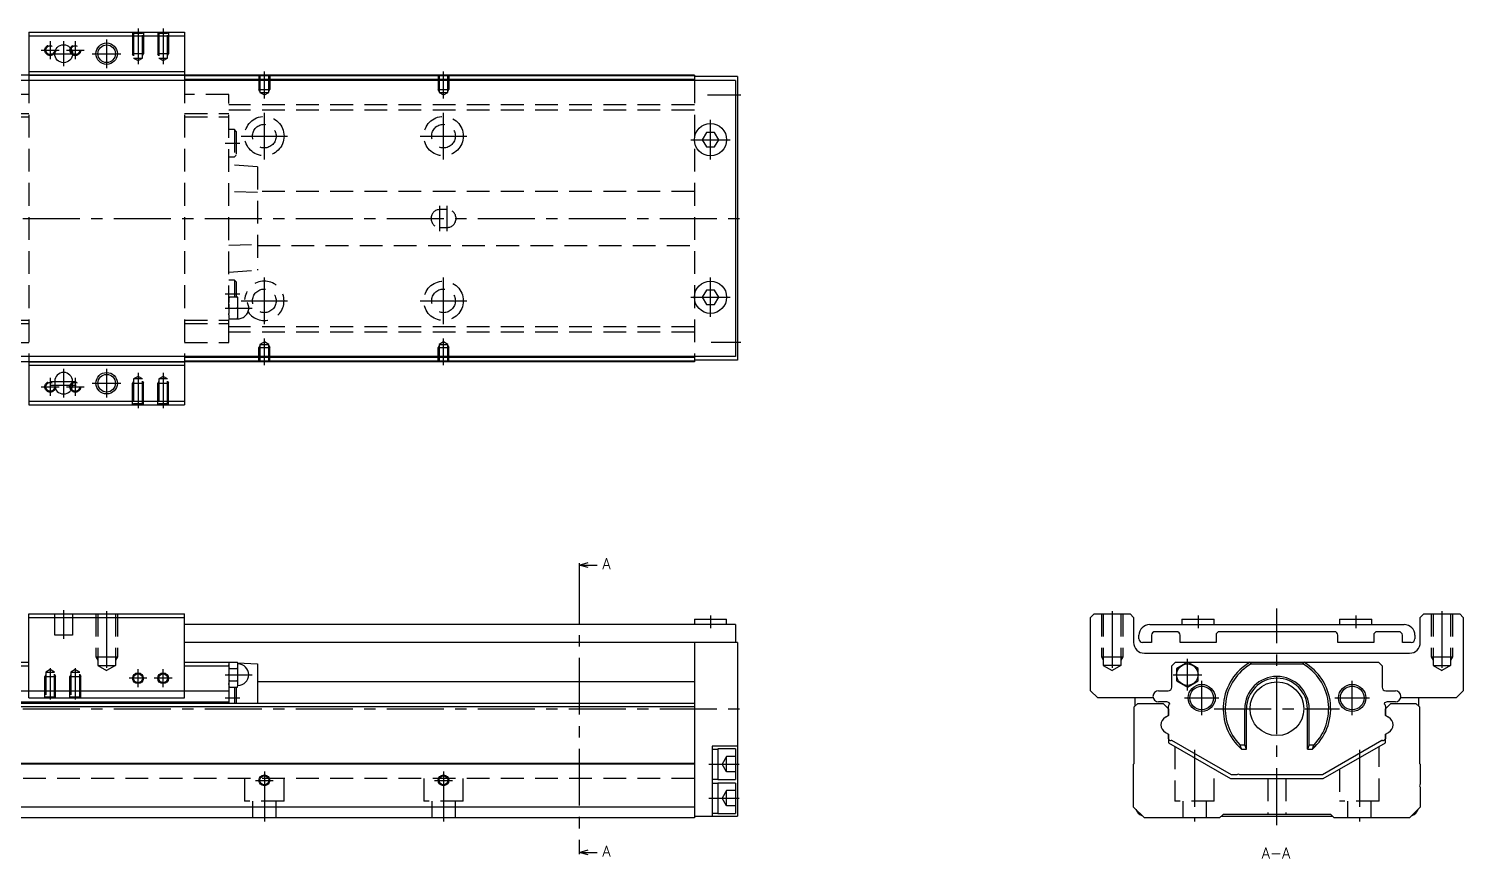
# Model space of a CAD drawing. Extents: x 0 to 943, y -8 to 230.
# Drawn here: x 542.6 to 943, y -1.3 to 230.4 of the extents above; entities that cross this region are included whole.
import ezdxf

# ---------------------------------------------------------------- set-up
doc = ezdxf.new("R2010")
doc.units = 0
doc.header["$LTSCALE"] = 0.5
doc.linetypes.add('CENTER', pattern=[50.8, 31.75, -6.35, 6.35, -6.35])
doc.linetypes.add('DASHED', pattern=[19.05, 12.7, -6.35])
for name, color, linetype in [('MSM_CENTER', 1, 'CENTER'), ('MSM_CONTINUOUS', 7, 'CONTINUOUS'), ('MSM_DASHED', 4, 'DASHED'), ('MSM_NARROW', 5, 'CONTINUOUS'), ('MSM_PART_NUMBER', 7, 'CONTINUOUS')]:
    doc.layers.add(name, color=color, linetype=linetype)
doc.styles.get("Standard").update_dxf_attribs({"font": 'txt.shx', "height": 3, "bigfont": 'bigfont.shx'})

msp = doc.modelspace()

# ---------------------------------------------------------------- linework, layer by layer
at = {"layer": 'MSM_CENTER'}
for p, q in [((573.15, 230.38), (573.15, 220.47)), ((580.15, 230.38), (580.15, 220.47)), ((546.15, 224.38), (551.15, 224.38)), ((548.65, 226.88), (548.65, 221.88)), ((552.4, 226.88), (552.4, 219.88)), ((553.15, 224.38), (558.15, 224.38)), ((555.65, 226.88), (555.65, 221.88)), ((564.4, 227.38), (564.4, 219.38)), ((548.9, 223.38), (555.9, 223.38)), ((560.4, 223.38), (568.4, 223.38)), ((608.4, 210.87), (608.4, 218.38)), ((658.4, 210.87), (658.4, 218.38)), ((732.07, 211.88), (741.4, 211.88)), ((608.4, 193.88), (608.4, 206.88)), ((658.4, 193.88), (658.4, 206.88)), ((732.9, 193.88), (732.9, 204.88)), ((601.9, 200.38), (614.9, 200.38)), ((651.9, 200.38), (664.9, 200.38)), ((597.45, 198.38), (601.55, 198.38)), ((727.4, 199.38), (738.4, 199.38)), ((657.4, 173.88), (657.4, 180.88)), ((659.4, 173.88), (659.4, 180.88)), ((185.4, 177.38), (742.4, 177.38)), ((608.4, 147.88), (608.4, 160.88)), ((658.4, 147.88), (658.4, 160.88)), ((732.9, 149.88), (732.9, 160.88)), ((597.45, 156.38), (601.55, 156.38)), ((597.45, 152.38), (605.05, 152.38)), ((601.9, 154.38), (614.9, 154.38)), ((651.9, 154.38), (664.9, 154.38)), ((727.4, 155.38), (738.4, 155.38)), ((608.4, 136.38), (608.4, 143.89)), ((658.4, 136.38), (658.4, 143.89)), ((733.07, 142.88), (741.4, 142.88)), ((548.65, 132.88), (548.65, 127.88)), ((552.4, 135.38), (552.4, 127.38)), ((555.65, 132.88), (555.65, 127.88)), ((564.4, 135.38), (564.4, 127.38)), ((573.15, 134.29), (573.15, 124.38)), ((580.15, 134.29), (580.15, 124.38)), ((546.15, 130.38), (551.15, 130.38)), ((548.9, 131.88), (555.9, 131.88)), ((548.9, 130.88), (555.9, 130.88)), ((553.15, 130.38), (558.15, 130.38)), ((560.4, 131.38), (568.4, 131.38)), ((696.28, 80.12), (696.28, 0.88)), ((890.96, 8), (890.96, 68.5)), ((552.4, 68), (552.4, 60)), ((564.4, 67.76), (564.4, 50.18)), ((732.9, 66.5), (732.9, 63)), ((844.96, 67.76), (844.96, 50.18)), ((868.96, 66.5), (868.96, 63)), ((912.96, 66.5), (912.96, 63)), ((936.96, 67.76), (936.96, 50.18)), ((865.96, 45.54), (865.96, 54.46)), ((548.65, 51.81), (548.65, 43.1)), ((555.65, 51.81), (555.65, 43.1)), ((575.65, 49), (570.65, 49)), ((573.15, 46.5), (573.15, 51.5)), ((582.65, 49), (577.65, 49)), ((580.15, 46.5), (580.15, 51.5)), ((597.45, 50), (605.05, 50)), ((861.96, 50), (869.96, 50)), ((869.96, 38.7), (869.96, 48.3)), ((911.96, 38.7), (911.96, 48.3)), ((185.4, 40.5), (742.4, 40.5)), ((597.45, 43.5), (601.55, 43.5)), ((865.16, 43.5), (874.76, 43.5)), ((873.46, 40.5), (908.46, 40.5)), ((907.16, 43.5), (916.76, 43.5)), ((867.96, 28.97), (867.96, 9)), ((913.96, 28.97), (913.96, 9)), ((732.4, 25), (740.9, 25)), ((605.9, 20.5), (610.9, 20.5)), ((608.4, 23), (608.4, 9)), ((655.9, 20.5), (660.9, 20.5)), ((658.4, 23), (658.4, 9)), ((732.4, 15.5), (740.9, 15.5))]:
    msp.add_line(p, q, dxfattribs=at)
at = {"layer": 'MSM_CONTINUOUS'}
for p, q in [((542.65, 229.38), (542.65, 215.88)), ((542.65, 229.38), (586.15, 229.38)), ((542.65, 228.38), (586.15, 228.38)), ((586.15, 229.38), (586.15, 215.88)), ((728.4, 217.38), (238.4, 217.38)), ((542.65, 218.38), (586.15, 218.38)), ((542.65, 217.38), (586.15, 217.38)), ((728.4, 217.18), (586.15, 217.18)), ((728.4, 216.18), (586.15, 216.18)), ((728.4, 217.38), (728.4, 215.88)), ((740.4, 216.98), (728.4, 216.98)), ((740.4, 216.98), (740.4, 137.78)), ((739.9, 215.88), (224.9, 215.88)), ((739.9, 215.88), (739.9, 138.88)), ((731.74, 201.38), (730.59, 199.38)), ((734.05, 201.38), (731.74, 201.38)), ((735.2, 199.38), (734.05, 201.38)), ((730.59, 199.38), (731.74, 197.38)), ((731.74, 197.38), (734.05, 197.38)), ((734.05, 197.38), (735.2, 199.38)), ((731.74, 157.38), (730.59, 155.38)), ((734.05, 157.38), (731.74, 157.38)), ((735.2, 155.38), (734.05, 157.38)), ((730.59, 155.38), (731.74, 153.38)), ((731.74, 153.38), (734.05, 153.38)), ((734.05, 153.38), (735.2, 155.38)), ((739.9, 138.88), (224.9, 138.88)), ((728.4, 137.38), (238.4, 137.38)), ((542.65, 138.88), (542.65, 125.38)), ((542.65, 137.38), (586.15, 137.38)), ((542.65, 136.38), (586.15, 136.38)), ((586.15, 138.88), (586.15, 125.38)), ((728.4, 138.58), (586.15, 138.58)), ((728.4, 137.58), (586.15, 137.58)), ((728.4, 138.88), (728.4, 137.38)), ((740.4, 137.78), (728.4, 137.78)), ((549.9, 131.88), (549.9, 130.88)), ((554.9, 130.88), (554.9, 131.88)), ((542.65, 126.38), (586.15, 126.38)), ((542.65, 125.38), (586.15, 125.38)), ((696.28, 80.62), (698.78, 81.29)), ((696.28, 81.12), (696.28, 80.12)), ((696.28, 80.62), (701.28, 80.62)), ((698.78, 79.95), (696.28, 80.62)), ((542.65, 67), (586.15, 67)), ((542.65, 43.5), (542.65, 67)), ((542.65, 66), (586.15, 66)), ((586.15, 43.5), (586.15, 67)), ((728.4, 65.5), (728.4, 64)), ((728.4, 65.5), (737.4, 65.5)), ((737.4, 64), (737.4, 65.5)), ((838.96, 66), (839.96, 67)), ((838.96, 45.5), (838.96, 66)), ((839.96, 67), (849.96, 67)), ((849.96, 67), (850.96, 66)), ((850.96, 66), (850.96, 59)), ((864.46, 65.5), (873.46, 65.5)), ((864.46, 65.5), (864.46, 64)), ((873.46, 64), (873.46, 65.5)), ((908.46, 65.5), (917.46, 65.5)), ((908.46, 65.5), (908.46, 64)), ((917.46, 64), (917.46, 65.5)), ((930.96, 66), (931.96, 67)), ((930.96, 59), (930.96, 66)), ((931.96, 67), (941.96, 67)), ((941.96, 67), (942.96, 66)), ((942.96, 66), (942.96, 45.5)), ((739.9, 64), (586.15, 64)), ((739.9, 64), (739.9, 59)), ((852.46, 60), (852.46, 61)), ((855.46, 64), (926.46, 64)), ((855.96, 61), (855.96, 59)), ((862.96, 62), (856.96, 62)), ((863.96, 59), (863.96, 61)), ((873.96, 61), (873.96, 59)), ((906.96, 62), (874.96, 62)), ((907.96, 59), (907.96, 61)), ((917.96, 61), (917.96, 59)), ((924.96, 62), (918.96, 62)), ((925.96, 59), (925.96, 61)), ((929.46, 61), (929.46, 60)), ((740.4, 59), (586.15, 59)), ((728.4, 59), (728.4, 10)), ((740.4, 59), (740.4, 10.5)), ((855.96, 59), (853.46, 59)), ((873.96, 59), (863.96, 59)), ((917.96, 59), (907.96, 59)), ((928.46, 59), (925.96, 59)), ((530.35, 53.5), (542.65, 53.5)), ((530.35, 52.5), (542.65, 52.5)), ((586.15, 53.5), (598.45, 53.5)), ((586.15, 52.5), (598.45, 52.5)), ((598.45, 53.5), (599.02, 53.46)), ((598.45, 53.5), (598.45, 42)), ((598.57, 53.46), (598.45, 53)), ((598.45, 52.41), (598.45, 52.6)), ((598.57, 53.46), (600.92, 53.46)), ((601.05, 53), (600.92, 53.46)), ((600.95, 53.34), (606.45, 53)), ((601.05, 47), (601.05, 53)), ((606.45, 53), (606.45, 42)), ((853.96, 56), (927.96, 56)), ((861.61, 52.5), (862.61, 53.5)), ((861.61, 46.5), (861.61, 52.5)), ((862.61, 53.5), (919.31, 53.5)), ((865.96, 53.46), (862.96, 51.73)), ((868.96, 51.73), (865.96, 53.46)), ((883.48, 53.5), (883.73, 53)), ((883.73, 53), (898.2, 53)), ((898.2, 53), (898.45, 53.5)), ((919.31, 53.5), (920.31, 52.5)), ((920.31, 52.5), (920.31, 46.5)), ((598.57, 51.73), (600.92, 51.73)), ((598.57, 48.27), (600.92, 48.27)), ((862.96, 51.73), (862.96, 48.27)), ((862.96, 48.27), (865.96, 46.54)), ((865.96, 46.54), (868.96, 48.27)), ((868.96, 48.27), (868.96, 51.73)), ((530.35, 45.5), (598.45, 45.5)), ((598.45, 47), (598.57, 46.54)), ((598.57, 46.54), (600.92, 46.54)), ((600.05, 46.54), (600.05, 42)), ((600.55, 46.54), (600.55, 42)), ((600.92, 46.54), (601.05, 47)), ((728.4, 48), (606.45, 48)), ((840.96, 43.5), (838.96, 45.5)), ((857.91, 45.5), (860.61, 45.5)), ((921.31, 45.5), (924.01, 45.5)), ((942.96, 45.5), (940.96, 43.5)), ((728.4, 42), (238.4, 42)), ((728.4, 41), (238.4, 41)), ((530.35, 42.4), (598.45, 42.4)), ((542.65, 43.5), (586.15, 43.5)), ((856.43, 43.5), (840.96, 43.5)), ((851.16, 41), (852.16, 42)), ((851.16, 25.2), (851.16, 41)), ((851.36, 41.2), (851.36, 43.5)), ((852.16, 42), (859.21, 42)), ((860.21, 42.4), (857.91, 42.4)), ((859.21, 42), (860.71, 40.5)), ((860.66, 40.55), (860.66, 41.2)), ((860.71, 40.5), (860.71, 38.61)), ((881.96, 30.44), (881.96, 40.5)), ((882.46, 29.22), (882.46, 40.5)), ((899.46, 29.22), (899.46, 40.5)), ((899.96, 30.44), (899.96, 40.5)), ((921.21, 40.5), (922.71, 42)), ((921.26, 40.55), (921.21, 40.5)), ((921.21, 40.5), (921.21, 38.61)), ((921.21, 38.61), (921.21, 40.5)), ((921.26, 41.2), (921.26, 40.55)), ((924.01, 42.4), (921.71, 42.4)), ((922.71, 42), (929.76, 42)), ((940.96, 43.5), (925.5, 43.5)), ((929.76, 42), (930.76, 41)), ((930.56, 41.2), (930.56, 43.5)), ((930.76, 41), (930.76, 25.2)), ((860.71, 38.61), (859.82, 38.1)), ((922.11, 38.1), (921.21, 38.61)), ((859.82, 33.9), (860.71, 33.39)), ((860.71, 33.39), (860.71, 31)), ((921.21, 33.39), (922.11, 33.9)), ((921.21, 33.39), (921.21, 32.13)), ((921.21, 31), (921.21, 33.39)), ((733.4, 30), (733.4, 10.5)), ((740.4, 30), (733.4, 30)), ((734.9, 29.15), (733.4, 29.15)), ((739.9, 29.25), (734.9, 29.25)), ((734.9, 29.25), (734.9, 20.75)), ((739.9, 29.25), (739.9, 20.75)), ((860.71, 31), (878.03, 21)), ((861.66, 31.61), (861.46, 31.61)), ((878.3, 22), (861.66, 31.61)), ((880.6, 30.44), (881.96, 30.44)), ((881.08, 29.22), (882.46, 29.22)), ((882.46, 29.22), (881.96, 30.44)), ((899.96, 30.44), (899.46, 29.22)), ((899.46, 29.22), (900.85, 29.22)), ((899.96, 30.44), (901.32, 30.44)), ((920.26, 31.61), (903.63, 22)), ((903.89, 21), (921.21, 31)), ((920.46, 31.61), (920.26, 31.61)), ((728.4, 25.2), (238.4, 25.2)), ((728.4, 25), (238.4, 25)), ((850.96, 25), (851.16, 25.2)), ((850.96, 13), (850.96, 25)), ((930.76, 25.2), (930.96, 25)), ((930.96, 25), (930.96, 19.4)), ((733.4, 20.85), (734.9, 20.85)), ((734.9, 20.75), (739.9, 20.75)), ((878.03, 21), (903.89, 21)), ((879.81, 22), (878.3, 22)), ((903.63, 22), (880.61, 22)), ((734.9, 19.65), (733.4, 19.65)), ((739.9, 19.75), (734.9, 19.75)), ((734.9, 19.75), (734.9, 11.25)), ((739.9, 19.75), (739.9, 11.25)), ((930.96, 18.6), (930.96, 13)), ((728.4, 13), (238.4, 13)), ((853.96, 10), (850.96, 13)), ((930.96, 13), (927.96, 10)), ((728.4, 10), (238.4, 10)), ((728.4, 10.5), (740.4, 10.5)), ((733.4, 11.35), (734.9, 11.35)), ((734.9, 11.25), (739.9, 11.25)), ((874.96, 10), (853.96, 10)), ((875.96, 11), (874.96, 10)), ((875.46, 10.5), (906.46, 10.5)), ((905.96, 11), (875.96, 11)), ((906.96, 10), (905.96, 11)), ((927.96, 10), (906.96, 10)), ((696.28, 0.38), (698.78, 1.05)), ((696.28, 0.88), (696.28, -0.12)), ((696.28, 0.38), (701.28, 0.38)), ((698.78, -0.29), (696.28, 0.38))]:
    msp.add_line(p, q, dxfattribs=at)
for centre, radius in [((552.4, 223.38), 2.5), ((564.4, 223.38), 2.46), ((732.9, 199.38), 4.5), ((732.9, 155.38), 4.5), ((564.4, 131.38), 2.46), ((865.96, 50), 3), ((573.15, 49), 1.23), ((580.15, 49), 1.23), ((869.96, 43.5), 3.8), ((869.96, 43.5), 3.3), ((890.96, 40.5), 7.5), ((911.96, 43.5), 3.8), ((911.96, 43.5), 3.3), ((608.4, 20.5), 1.23), ((658.4, 20.5), 1.23)]:
    msp.add_circle(centre, radius, dxfattribs=at)
for centre, radius, start, end in [((552.4, 131.88), 2.5, 0, 180), ((552.4, 130.88), 2.5, 180, 0), ((855.46, 61), 3, 90, 180), ((856.96, 61), 1, 90, 180), ((862.96, 61), 1, 0, 90), ((874.96, 61), 1, 90, 180), ((906.96, 61), 1, 0, 90), ((918.96, 61), 1, 90, 180), ((924.96, 61), 1, 0, 90), ((926.46, 61), 3, 0, 90), ((853.96, 59), 3, 180, 270), ((853.46, 60), 1, 180, 270), ((927.96, 59), 3, 270, 0), ((928.46, 60), 1, 270, 0), ((601.75, 52.57), 3.31, 164.2277, 179.4294), ((601.75, 52.63), 3.31, 180.5738, 195.7691), ((597.74, 52.56), 3.31, 0.5738, 15.7691), ((597.74, 52.63), 3.31, 344.2277, 359.4294), ((601.05, 50), 3, 270, 90), ((890.96, 40.5), 15, 119.9264, 228.7639), ((890.96, 40.5), 14.44, 120.051, 224.1514), ((890.96, 40.5), 14.44, 315.8486, 59.949), ((890.96, 40.5), 15, 311.2361, 60.0736), ((611.33, 49.95), 12.89, 172.0306, 179.7562), ((611.9, 50.1), 13.46, 180.407, 187.8062), ((601.75, 47.37), 3.31, 164.2277, 179.4294), ((588.06, 49.94), 12.98, 0.2719, 7.9413), ((587.59, 50.1), 13.46, 352.1938, 359.593), ((597.74, 47.37), 3.31, 0.5738, 15.7691), ((890.96, 40.5), 9, 0, 180), ((890.96, 40.5), 8.5, 0, 180), ((601.75, 47.44), 3.31, 180.5738, 195.7691), ((597.74, 47.43), 3.31, 344.2277, 359.4294), ((857.91, 43.95), 1.55, 90, 270), ((860.61, 46.5), 1, 270, 0), ((921.31, 46.5), 1, 180, 270), ((924.01, 43.95), 1.55, 270, 90), ((860.21, 41.4), 1, 30.0919, 90), ((861.46, 41.2), 0.8, 118.7489, 180), ((921.71, 41.4), 1, 90, 149.9081), ((920.46, 41.2), 0.8, 0, 61.2511), ((861.12, 35.85), 2.6, 120, 176.5893), ((920.81, 35.85), 2.6, 3.4107, 60), ((861.12, 36.15), 2.6, 183.4107, 240), ((861.46, 32.41), 0.8, 200.3641, 270), ((920.46, 32.41), 0.8, 270, 339.6276), ((920.81, 36.15), 2.6, 300, 356.5893), ((893.19, 34.62), 13.26, 198.3686, 204.03), ((888.67, 34.65), 13.33, 335.9851, 341.6163), ((880.21, 21.7), 0.5, 36.8699, 143.1301), ((931.26, 19), 0.5, 126.8699, 233.1301), ((854.36, 13.5), 3, 201.8137, 248.1863), ((927.56, 13.5), 3, 291.8151, 338.1849)]:
    msp.add_arc(centre, radius, start, end, dxfattribs=at)
at = {"layer": 'MSM_DASHED'}
for p, q in [((571.65, 229.38), (571.92, 229.1)), ((571.65, 229.38), (571.65, 223.38)), ((571.92, 229.1), (571.92, 222.18)), ((571.92, 229.1), (574.38, 229.1)), ((574.38, 229.1), (574.65, 229.38)), ((574.38, 222.18), (574.38, 229.1)), ((574.65, 229.38), (574.65, 223.38)), ((578.65, 229.38), (578.92, 229.1)), ((578.65, 229.38), (578.65, 223.38)), ((578.92, 229.1), (578.92, 222.18)), ((578.92, 229.1), (581.38, 229.1)), ((581.38, 229.1), (581.65, 229.38)), ((581.38, 222.18), (581.38, 229.1)), ((581.65, 229.38), (581.65, 223.38)), ((574.65, 223.38), (571.65, 223.38)), ((571.92, 222.91), (571.65, 223.38)), ((571.92, 222.18), (573.15, 221.47)), ((571.92, 222.18), (574.38, 222.18)), ((573.15, 221.47), (574.38, 222.18)), ((574.38, 222.91), (574.65, 223.38)), ((581.65, 223.38), (578.65, 223.38)), ((578.92, 222.91), (578.65, 223.38)), ((578.92, 222.18), (580.15, 221.47)), ((578.92, 222.18), (581.38, 222.18)), ((580.15, 221.47), (581.38, 222.18)), ((581.38, 222.91), (581.65, 223.38)), ((586.15, 217.38), (542.65, 217.38)), ((606.9, 217.38), (606.9, 213.38)), ((607.17, 217.38), (607.17, 212.58)), ((609.63, 212.58), (609.63, 217.38)), ((609.9, 217.38), (609.9, 213.38)), ((656.9, 217.38), (656.9, 213.38)), ((657.17, 217.38), (657.17, 212.58)), ((659.63, 212.58), (659.63, 217.38)), ((659.9, 217.38), (659.9, 213.38)), ((542.65, 215.88), (542.65, 138.88)), ((586.15, 215.88), (586.15, 138.88)), ((606.9, 213.38), (609.9, 213.38)), ((607.17, 212.91), (606.9, 213.38)), ((607.17, 212.58), (609.63, 212.58)), ((607.17, 212.58), (608.4, 211.87)), ((608.4, 211.87), (609.63, 212.58)), ((609.63, 212.91), (609.9, 213.38)), ((656.9, 213.38), (659.9, 213.38)), ((657.17, 212.91), (656.9, 213.38)), ((657.17, 212.58), (659.63, 212.58)), ((657.17, 212.58), (658.4, 211.87)), ((658.4, 211.87), (659.63, 212.58)), ((659.63, 212.91), (659.9, 213.38)), ((728.4, 215.88), (728.4, 138.88)), ((542.65, 211.98), (530.35, 211.98)), ((598.45, 211.98), (586.15, 211.98)), ((598.45, 142.78), (598.45, 211.98)), ((728.4, 209.13), (598.45, 209.13)), ((530.35, 206.73), (542.65, 206.73)), ((530.35, 205.73), (542.65, 205.73)), ((586.15, 206.73), (598.45, 206.73)), ((586.15, 205.73), (598.45, 205.73)), ((728.4, 207.63), (598.45, 207.63)), ((600.05, 202.18), (598.45, 202.18)), ((600.05, 202.18), (600.05, 194.58)), ((600.55, 201.68), (600.05, 202.18)), ((600.55, 201.68), (600.55, 195.08)), ((598.45, 194.58), (600.05, 194.58)), ((606.45, 191.82), (598.45, 192.38)), ((600.05, 194.58), (600.55, 195.08)), ((606.45, 191.82), (606.45, 162.93)), ((606.45, 184.61), (598.45, 184.86)), ((728.4, 184.88), (606.45, 184.88)), ((659.4, 179.88), (657.4, 179.88)), ((657.4, 174.88), (659.4, 174.88)), ((598.45, 169.89), (606.45, 170.14)), ((606.45, 169.88), (728.4, 169.88)), ((598.45, 162.38), (606.45, 162.93)), ((600.05, 160.18), (598.45, 160.18)), ((600.55, 159.68), (600.05, 160.18)), ((600.05, 160.18), (600.05, 155.38)), ((600.55, 159.68), (600.55, 155.38)), ((601.05, 155.38), (598.45, 155.38)), ((598.57, 152.38), (600.92, 152.38)), ((601.05, 149.38), (601.05, 155.38)), ((530.35, 149.03), (542.65, 149.03)), ((586.15, 149.03), (598.45, 149.03)), ((598.45, 149.38), (601.05, 149.38)), ((530.35, 148.03), (542.65, 148.03)), ((586.15, 148.03), (598.45, 148.03)), ((728.4, 147.13), (598.45, 147.13)), ((728.4, 145.63), (598.45, 145.63)), ((530.35, 142.78), (542.65, 142.78)), ((586.15, 142.78), (598.45, 142.78)), ((607.17, 141.84), (606.9, 141.38)), ((606.9, 141.38), (609.9, 141.38)), ((606.9, 137.38), (606.9, 141.38)), ((608.4, 142.89), (607.17, 142.18)), ((607.17, 142.18), (609.63, 142.18)), ((607.17, 142.18), (607.17, 137.38)), ((609.63, 142.18), (608.4, 142.89)), ((609.63, 137.38), (609.63, 142.18)), ((609.63, 141.84), (609.9, 141.38)), ((609.9, 137.38), (609.9, 141.38)), ((657.17, 141.84), (656.9, 141.38)), ((656.9, 141.38), (659.9, 141.38)), ((656.9, 137.38), (656.9, 141.38)), ((658.4, 142.89), (657.17, 142.18)), ((657.17, 142.18), (659.63, 142.18)), ((657.17, 142.18), (657.17, 137.38)), ((659.63, 142.18), (658.4, 142.89)), ((659.63, 137.38), (659.63, 142.18)), ((659.63, 141.84), (659.9, 141.38)), ((659.9, 137.38), (659.9, 141.38)), ((586.15, 137.38), (542.65, 137.38)), ((573.15, 133.29), (571.92, 132.58)), ((571.92, 132.58), (571.92, 125.65)), ((574.38, 132.58), (571.92, 132.58)), ((574.38, 132.58), (573.15, 133.29)), ((574.38, 125.65), (574.38, 132.58)), ((580.15, 133.29), (578.92, 132.58)), ((578.92, 132.58), (578.92, 125.65)), ((581.38, 132.58), (578.92, 132.58)), ((581.38, 132.58), (580.15, 133.29)), ((581.38, 125.65), (581.38, 132.58)), ((571.92, 131.84), (571.65, 131.38)), ((571.65, 125.38), (571.65, 131.38)), ((571.65, 131.38), (574.65, 131.38)), ((574.38, 131.84), (574.65, 131.38)), ((574.65, 125.38), (574.65, 131.38)), ((578.92, 131.84), (578.65, 131.38)), ((578.65, 125.38), (578.65, 131.38)), ((578.65, 131.38), (581.65, 131.38)), ((581.38, 131.84), (581.65, 131.38)), ((581.65, 125.38), (581.65, 131.38)), ((571.92, 125.65), (571.65, 125.38)), ((574.38, 125.65), (571.92, 125.65)), ((574.65, 125.38), (574.38, 125.65)), ((578.92, 125.65), (578.65, 125.38)), ((581.38, 125.65), (578.92, 125.65)), ((581.65, 125.38), (581.38, 125.65)), ((549.9, 61), (549.9, 67)), ((554.9, 67), (554.9, 61)), ((561.4, 67), (561.4, 55)), ((561.94, 67), (561.94, 52.6)), ((566.85, 67), (566.85, 52.6)), ((567.4, 67), (567.4, 55)), ((841.96, 67), (841.96, 55)), ((842.51, 67), (842.51, 52.6)), ((847.42, 67), (847.42, 52.6)), ((847.96, 67), (847.96, 55)), ((868.96, 65.5), (868.96, 63)), ((912.96, 65.5), (912.96, 63)), ((933.96, 67), (933.96, 55)), ((934.51, 67), (934.51, 52.6)), ((939.42, 67), (939.42, 52.6)), ((939.96, 67), (939.96, 55)), ((554.9, 61), (549.9, 61)), ((561.4, 55), (567.4, 55)), ((561.4, 55), (561.94, 54.06)), ((561.94, 52.6), (566.85, 52.6)), ((561.94, 52.6), (564.4, 51.18)), ((566.85, 52.6), (564.4, 51.18)), ((567.4, 55), (566.85, 54.06)), ((841.96, 55), (847.96, 55)), ((841.96, 55), (842.51, 54.06)), ((847.42, 52.6), (842.51, 52.6)), ((842.51, 52.6), (844.96, 51.18)), ((847.42, 52.6), (844.96, 51.18)), ((847.96, 55), (847.42, 54.06)), ((933.96, 55), (939.96, 55)), ((933.96, 55), (934.51, 54.06)), ((934.51, 52.6), (939.42, 52.6)), ((934.51, 52.6), (936.96, 51.18)), ((939.42, 52.6), (936.96, 51.18)), ((939.96, 55), (939.42, 54.06)), ((547.42, 49.97), (547.15, 49.5)), ((547.15, 43.5), (547.15, 49.5)), ((547.15, 49.5), (550.15, 49.5)), ((548.65, 51.41), (547.42, 50.7)), ((547.42, 50.7), (547.42, 43.77)), ((547.42, 50.7), (549.88, 50.7)), ((549.88, 50.7), (548.65, 51.41)), ((549.88, 43.77), (549.88, 50.7)), ((549.88, 49.97), (550.15, 49.5)), ((550.15, 43.5), (550.15, 49.5)), ((554.42, 49.97), (554.15, 49.5)), ((554.15, 43.5), (554.15, 49.5)), ((554.15, 49.5), (557.15, 49.5)), ((555.65, 51.41), (554.42, 50.7)), ((554.42, 50.7), (556.88, 50.7)), ((554.42, 50.7), (554.42, 43.77)), ((556.88, 50.7), (555.65, 51.41)), ((556.88, 43.77), (556.88, 50.7)), ((556.88, 49.97), (557.15, 49.5)), ((557.15, 43.5), (557.15, 49.5)), ((547.42, 43.77), (547.15, 43.5)), ((547.42, 43.77), (549.88, 43.77)), ((550.15, 43.5), (549.88, 43.77)), ((554.42, 43.77), (554.15, 43.5)), ((554.42, 43.77), (556.88, 43.77)), ((557.15, 43.5), (556.88, 43.77)), ((860.71, 40.5), (860.66, 40.55)), ((860.71, 38.61), (860.71, 40.5)), ((859.82, 38.1), (860.71, 38.61)), ((921.21, 38.61), (922.11, 38.1)), ((860.71, 32.13), (860.71, 33.39)), ((862.46, 29.99), (862.46, 14.7)), ((919.46, 14.7), (919.46, 29.99)), ((737.4, 27.12), (736.17, 25)), ((737.4, 22.88), (736.17, 25)), ((737.4, 22.88), (737.4, 27.12)), ((739.9, 27.12), (737.4, 27.12)), ((737.4, 25), (739.9, 25)), ((728.4, 21), (238.4, 21)), ((602.9, 21), (602.9, 14.7)), ((613.9, 14.7), (613.9, 21)), ((652.9, 21), (652.9, 14.7)), ((663.9, 14.7), (663.9, 21)), ((739.9, 22.88), (737.4, 22.88)), ((873.46, 14.7), (873.46, 23.64)), ((888.46, 21), (888.46, 11)), ((893.46, 21), (893.46, 11)), ((908.46, 23.64), (908.46, 14.7)), ((737.4, 17.62), (736.17, 15.5)), ((737.4, 13.38), (737.4, 17.62)), ((739.9, 17.62), (737.4, 17.62)), ((613.9, 14.7), (602.9, 14.7)), ((605.1, 14.7), (605.1, 10)), ((611.7, 10), (611.7, 14.7)), ((663.9, 14.7), (652.9, 14.7)), ((655.1, 14.7), (655.1, 10)), ((661.7, 10), (661.7, 14.7)), ((737.4, 13.38), (736.17, 15.5)), ((737.4, 15.5), (739.9, 15.5)), ((739.9, 13.38), (737.4, 13.38)), ((873.46, 14.7), (862.46, 14.7)), ((864.66, 14.7), (864.66, 10)), ((871.26, 10), (871.26, 14.7)), ((919.46, 14.7), (908.46, 14.7)), ((910.66, 14.7), (910.66, 10)), ((917.26, 10), (917.26, 14.7))]:
    msp.add_line(p, q, dxfattribs=at)
for centre, radius in [((548.65, 224.38), 1.5), ((548.65, 224.38), 1.23), ((555.65, 224.38), 1.5), ((555.65, 224.38), 1.23), ((608.4, 200.38), 5.5), ((658.4, 200.38), 5.5), ((608.4, 200.38), 3.3), ((658.4, 200.38), 3.3), ((608.4, 154.38), 3.3), ((658.4, 154.38), 5.5), ((658.4, 154.38), 3.3), ((548.65, 130.38), 1.5), ((548.65, 130.38), 1.23), ((555.65, 130.38), 1.5), ((555.65, 130.38), 1.23)]:
    msp.add_circle(centre, radius, dxfattribs=at)
for centre, radius, start, end in [((657.4, 177.38), 2.5, 90, 270), ((659.4, 177.38), 2.5, 270, 90), ((608.4, 154.38), 5.5, 214.1216, 176.3226), ((608.14, 153.83), 9.69, 170.8086, 179.713), ((608.14, 153.92), 9.7, 180.2886, 189.1898), ((608.14, 150.83), 9.69, 170.8086, 179.713), ((591.35, 153.83), 9.7, 0.2886, 9.1898), ((591.35, 153.92), 9.69, 350.8086, 359.713), ((591.35, 150.83), 9.7, 0.2886, 9.1898), ((601.05, 152.38), 3, 270, 90), ((608.14, 150.92), 9.7, 180.2886, 189.1898), ((591.35, 150.92), 9.69, 350.8086, 359.713)]:
    msp.add_arc(centre, radius, start, end, dxfattribs=at)
at = {"layer": 'MSM_NARROW'}
for centre, radius in [((564.4, 223.38), 3), ((564.4, 131.38), 3), ((573.15, 49), 1.5), ((580.15, 49), 1.5), ((608.4, 20.5), 1.5), ((658.4, 20.5), 1.5)]:
    msp.add_circle(centre, radius, dxfattribs=at)

# ---------------------------------------------------------------- texts
at = {"layer": 'MSM_PART_NUMBER'}
for s, p in [('A', (702.69, 79.49)), ('A', (702.69, -0.75)), ('A-A', (886.7, -1.28))]:
    msp.add_text(s, height=3, dxfattribs=at).set_placement(p)

doc.saveas('drawing.dxf')
